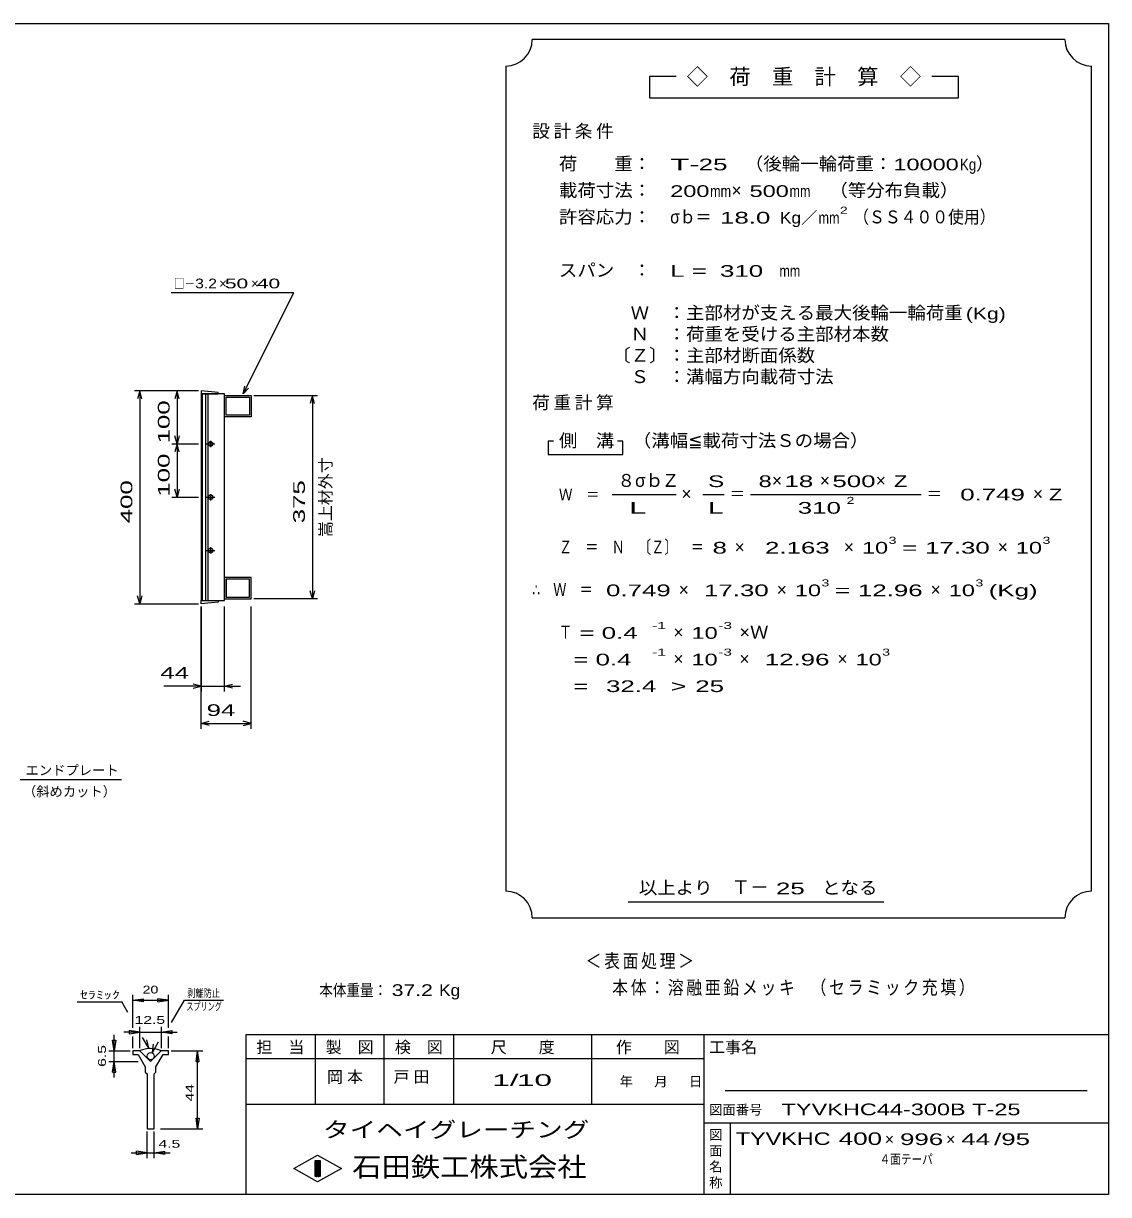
# Model space of a CAD drawing. Units: millimetres, scale not verified. Extents: x -1820 to 1736, y -1282 to 1048.
# Drawn here: x -301 to 1736, y -1152 to 1048 of the extents above; entities that cross this region are included whole.
import ezdxf
from ezdxf.enums import TextEntityAlignment as Align

# ---------------------------------------------------------------- set-up
doc = ezdxf.new("R2010")
doc.units = ezdxf.units.MM
doc.header["$LTSCALE"] = 10
for name, color, linetype, lineweight in [('CADPAC_LAYER_0000', 150, 'Continuous', 25), ('CADPAC_LAYER_0016', 3, 'Continuous', 25), ('CADPAC_LAYER_0022', 2, 'Continuous', 25), ('CADPAC_LAYER_0032', 4, 'Continuous', 25)]:
    doc.layers.add(name, color=color, linetype=linetype, lineweight=lineweight)
doc.styles.add('ベクトル', font='')
doc.styles.get('ベクトル').set_extended_font_data('ベクトル')

msp = doc.modelspace()

# ---------------------------------------------------------------- linework, layer by layer
at = {"layer": 'CADPAC_LAYER_0000'}
for p, q in [((-1724, 1048.5), (1736, 1048.5)), ((1736, 1048.5), (1736, -1151.5)), ((1736, -851.5), (116, -851.5)), ((116, -851.5), (116, -1151.5)), ((246, -851.5), (246, -981.5)), ((376, -981.5), (376, -851.5)), ((506, -851.5), (506, -981.5)), ((766, -981.5), (766, -851.5)), ((976, -851.5), (976, -1151.5)), ((976, -896.5), (116, -896.5)), ((1696, -956.5), (1016, -956.5)), ((116, -981.5), (976, -981.5)), ((976, -1016.5), (1736, -1016.5)), ((1026, -1151.5), (1026, -1016.5)), ((206, -1102.5), (251, -1077.5)), ((251, -1077.5), (296, -1102.5)), ((246, -1087.5), (256, -1087.5)), ((246, -1117.5), (246, -1087.5)), ((246, -1087.5), (248, -1087.5)), ((248, -1087.5), (248, -1117.5)), ((250, -1117.5), (250, -1087.5)), ((250, -1087.5), (252, -1087.5)), ((252, -1087.5), (252, -1117.5)), ((254, -1117.5), (254, -1087.5)), ((254, -1087.5), (256, -1087.5)), ((256, -1087.5), (256, -1117.5)), ((256, -1087.5), (256, -1117.5)), ((251, -1127.5), (206, -1102.5)), ((256, -1117.5), (246, -1117.5)), ((248, -1117.5), (250, -1117.5)), ((296, -1102.5), (251, -1127.5)), ((252, -1117.5), (254, -1117.5)), ((1736, -1151.5), (-1724, -1151.5))]:
    msp.add_line(p, q, dxfattribs=at)
at = {"layer": 'CADPAC_LAYER_0016'}
for p, q in [((64, 355.5), (32, 358.5)), ((32, 358.5), (32, 352.5)), ((32, 352.5), (64, 352.5)), ((32, 352.5), (32, -35.5)), ((76, 352.5), (32, 352.5)), ((34, 352.5), (34, -35.5)), ((41, -35.5), (41, 352.5)), ((45, 352.5), (45, -35.5)), ((64, 352.5), (64, 355.5)), ((76, -35.5), (76, 352.5)), ((76, 349.5), (126, 349.5)), ((76, 309.5), (76, 349.5)), ((79, 346.5), (123, 346.5)), ((79, 312.5), (79, 346.5)), ((123, 346.5), (123, 312.5)), ((126, 349.5), (126, 309.5)), ((126, 309.5), (76, 309.5)), ((123, 312.5), (79, 312.5)), ((50, 264.5), (50, 252.5)), ((42, 258.5), (58, 258.5)), ((52, 261.5), (48, 261.5)), ((48, 255.5), (52, 255.5)), ((42, 158.5), (58, 158.5)), ((52, 161.5), (48, 161.5)), ((48, 155.5), (52, 155.5)), ((50, 164.5), (50, 152.5)), ((42, 58.5), (58, 58.5)), ((52, 61.5), (48, 61.5)), ((48, 55.5), (52, 55.5)), ((50, 64.5), (50, 52.5)), ((126, 7.5), (76, 7.5)), ((76, 7.5), (76, -32.5)), ((123, 4.5), (79, 4.5)), ((79, 4.5), (79, -29.5)), ((123, -29.5), (123, 4.5)), ((126, -32.5), (126, 7.5)), ((32, -35.5), (64, -35.5)), ((32, -41.5), (32, -35.5)), ((32, -35.5), (76, -35.5)), ((64, -38.5), (32, -41.5)), ((64, -35.5), (64, -38.5)), ((76, -32.5), (126, -32.5)), ((79, -29.5), (123, -29.5))]:
    msp.add_line(p, q, dxfattribs=at)
for centre, radius, start, end in [((48, 258.5), 3, 90, 270), ((50, 258.5), 4, 46.6, 133.4), ((50, 258.5), 4, 226.6, 313.4), ((52, 258.5), 3, 270, 90), ((48, 158.5), 3, 90, 270), ((50, 158.5), 4, 46.6, 133.4), ((50, 158.5), 4, 226.6, 313.4), ((52, 158.5), 3, 270, 90), ((48, 58.5), 3, 90, 270), ((50, 58.5), 4, 46.6, 133.4), ((50, 58.5), 4, 226.6, 313.4), ((52, 58.5), 3, 270, 90)]:
    msp.add_arc(centre, radius, start, end, dxfattribs=at)
at = {"layer": 'CADPAC_LAYER_0022', "color": 4}
for p, q in [((1654, 1018.5), (654, 1018.5)), ((604, 968.5), (604, -581.5)), ((1704, -581.5), (1704, 968.5)), ((924, 948.5), (874, 948.5)), ((874, 948.5), (874, 908.5)), ((1454, 948.5), (1404, 948.5)), ((1454, 908.5), (1454, 948.5)), ((874, 908.5), (1454, 908.5)), ((206, 542.5), (-24, 542.5)), ((111, 352.5), (206, 542.5)), ((27, 358.5), (-93, 358.5)), ((-83, 358.5), (-87, 343.5)), ((-79, 343.5), (-83, 358.5)), ((-83, 358.5), (-83, -41.5)), ((27, 358.5), (-23, 358.5)), ((-13, 358.5), (-17, 343.5)), ((-9, 343.5), (-13, 358.5)), ((-13, 358.5), (-13, 258.5)), ((111, 352.5), (114, 367.1)), ((111, 352.5), (121, 363.5)), ((131, 349.5), (251, 349.5)), ((241, 349.5), (237, 334.5)), ((245, 334.5), (241, 349.5)), ((241, 349.5), (241, -32.5)), ((-13, 258.5), (-17, 273.5)), ((-9, 273.5), (-13, 258.5)), ((-23, 258.5), (27, 258.5)), ((-13, 258.5), (-17, 243.5)), ((-9, 243.5), (-13, 258.5)), ((-13, 258.5), (-13, 158.5)), ((694, 263.5), (684, 263.5)), ((684, 263.5), (684, 238.5)), ((824, 263.5), (814, 263.5)), ((824, 238.5), (824, 263.5)), ((684, 238.5), (824, 238.5)), ((-23, 158.5), (27, 158.5)), ((-13, 158.5), (-17, 173.5)), ((-9, 173.5), (-13, 158.5)), ((804, 163.5), (924, 163.5)), ((974, 163.5), (1014, 163.5)), ((1064, 163.5), (1384, 163.5)), ((241, -32.5), (237, -17.5)), ((245, -17.5), (241, -32.5)), ((-93, -41.5), (27, -41.5)), ((-83, -41.5), (-87, -26.5)), ((-79, -26.5), (-83, -41.5)), ((251, -32.5), (131, -32.5)), ((32, -46.5), (32, -206.5)), ((32, -276.5), (32, -46.5)), ((76, -206.5), (76, -46.5)), ((126, -276.5), (126, -46.5)), ((32, -196.5), (-38, -196.5)), ((32, -196.5), (17, -192.5)), ((17, -200.5), (32, -196.5)), ((32, -196.5), (76, -196.5)), ((76, -196.5), (91, -192.5)), ((91, -200.5), (76, -196.5)), ((76, -196.5), (106, -196.5)), ((32, -266.5), (47, -262.5)), ((126, -266.5), (111, -262.5)), ((47, -270.5), (32, -266.5)), ((32, -266.5), (126, -266.5)), ((111, -270.5), (126, -266.5)), ((-307.5, -371.9), (-117.5, -371.9)), ((834, -601.5), (1314, -601.5)), ((654, -631.5), (1654, -631.5))]:
    msp.add_line(p, q, dxfattribs=at)
for centre, start, end in [((604, 1018.5), 270, 0), ((1704, 1018.5), 180, 270), ((604, -631.5), 0, 90), ((1704, -631.5), 90, 180)]:
    msp.add_arc(centre, 50, start, end, dxfattribs=at)
at = {"layer": 'CADPAC_LAYER_0032'}
for p, q in [((-200.33, -789.5), (-117, -789.5)), ((-105.33, -809.5), (-117, -789.5)), ((-96, -838.5), (-96, -776.5)), ((-96, -786.5), (-76, -783.5)), ((-76, -789.5), (-96, -786.5)), ((-96, -786.5), (-29.33, -786.5)), ((-76, -789.5), (-76, -783.5)), ((-29.33, -786.5), (-49.33, -783.5)), ((-49.33, -789.5), (-49.33, -783.5)), ((-49.33, -789.5), (-29.33, -786.5)), ((-29.33, -838.5), (-29.33, -776.5)), ((-23.33, -828.17), (1, -786.17)), ((1, -786.17), (74.34, -786.17)), ((-131, -881.5), (-131, -851.5)), ((-82.67, -846.5), (-112.67, -846.5)), ((-82.67, -846.5), (-102.67, -843.5)), ((-102.67, -843.5), (-102.67, -849.5)), ((-102.67, -849.5), (-82.67, -846.5)), ((-96, -876.5), (-96, -854.5)), ((-82.67, -876.5), (-82.67, -836.5)), ((-82.67, -846.5), (-42.67, -846.5)), ((-66, -876.5), (-77.67, -856.5)), ((-42.67, -836.5), (-42.67, -876.5)), ((-42.67, -846.5), (-22.67, -843.5)), ((-22.67, -849.5), (-42.67, -846.5)), ((-42.67, -846.5), (-12.67, -846.5)), ((-29.33, -876.5), (-29.33, -854.5)), ((-22.67, -843.5), (-22.67, -849.5)), ((-131, -881.5), (-134, -861.5)), ((-134, -861.5), (-128, -861.5)), ((-128, -861.5), (-131, -881.5)), ((-66, -876.5), (-69.67, -860.83)), ((-59.33, -884.83), (-48, -864.83)), ((-59.33, -884.83), (-57, -868.83)), ((-141, -881.5), (-101, -881.5)), ((-141, -901.5), (-86, -901.5)), ((-134, -921.5), (-131, -901.5)), ((-131, -901.5), (-131, -881.5)), ((-128, -921.5), (-131, -901.5)), ((-131, -931.5), (-131, -901.5)), ((-96, -881.5), (-96, -888.17)), ((-82.67, -881.5), (-96, -881.5)), ((-96, -888.17), (-86, -888.17)), ((-86, -888.17), (-72.67, -911.5)), ((-62.67, -901.5), (-82.67, -881.5)), ((-42.67, -881.5), (-62.67, -901.5)), ((-52.67, -911.5), (-39.33, -888.17)), ((-29.33, -881.5), (-42.67, -881.5)), ((-39.33, -888.17), (-29.33, -888.17)), ((-29.33, -888.17), (-29.33, -881.5)), ((-24.33, -881.5), (35.67, -881.5)), ((22.67, -901.5), (25.67, -881.5)), ((22.67, -901.5), (28.67, -901.5)), ((28.67, -901.5), (25.67, -881.5)), ((25.67, -1028.17), (25.67, -881.5)), ((-134, -921.5), (-128, -921.5)), ((-72.67, -911.5), (-72.67, -921.5)), ((-72.67, -921.5), (-69.33, -924.83)), ((-56, -924.83), (-52.67, -921.5)), ((-52.67, -921.5), (-52.67, -911.5)), ((-69.33, -924.83), (-69.33, -1028.17)), ((-56, -1028.17), (-56, -924.83)), ((25.67, -1028.17), (22.67, -1008.17)), ((22.67, -1008.17), (28.67, -1008.17)), ((28.67, -1008.17), (25.67, -1028.17)), ((-69.33, -1028.17), (-56, -1028.17)), ((-69.33, -1083.17), (-69.33, -1033.17)), ((-56, -1083.17), (-56, -1033.17)), ((-44.33, -1028.17), (35.67, -1028.17)), ((-99.33, -1073.17), (-69.33, -1073.17)), ((-69.33, -1073.17), (-89.33, -1070.17)), ((-89.33, -1076.17), (-89.33, -1070.17)), ((-89.33, -1076.17), (-69.33, -1073.17)), ((-69.33, -1073.17), (-56, -1073.17)), ((-56, -1073.17), (-36, -1070.17)), ((-36, -1076.17), (-56, -1073.17)), ((-56, -1073.17), (-26, -1073.17)), ((-36, -1076.17), (-36, -1070.17))]:
    msp.add_line(p, q, dxfattribs=at)
msp.add_circle((-62.67, -891.5), 6.67, dxfattribs=at)
msp.add_arc((-63, -927.18), 50, 66, 113, dxfattribs=at)

# ---------------------------------------------------------------- texts
at = {"layer": 'CADPAC_LAYER_0000', "style": 'ベクトル'}
for s, height, p in [('担\u3000当', 21.99, (136, -874.5)), ('製\u3000図', 21.99, (266, -874.5)), ('検\u3000図', 21.99, (396, -874.5)), ('尺\u3000\u3000度', 21.99, (576, -874.5)), ('作\u3000\u3000図', 21.99, (811, -874.5)), ('工事名', 21.99, (986, -874.5)), ('年', 18.33, (818, -939)), ('月', 18.33, (883, -939)), ('日', 18.33, (948, -939)), ('図面番号', 18.33, (986, -992)), ('図', 18.33, (986, -1039)), ('面', 18.33, (986, -1069)), ('名', 18.33, (986, -1099)), ('称', 18.33, (986, -1129))]:
    msp.add_text(s, height=height, dxfattribs=at).set_placement(p, align=Align.MIDDLE_LEFT)
at = {"layer": 'CADPAC_LAYER_0000', "color": 222, "style": 'ベクトル'}
for s, height, width, p in [('タイヘイグレーチング', 29.33, 1.25, (261, -1029.5)), ('石田鉄工株式会社', 36.66, 1.1, (316, -1099.5))]:
    msp.add_text(s, height=height, dxfattribs=dict(at, width=width)).set_placement(p, align=Align.MIDDLE_LEFT)
at = {"layer": 'CADPAC_LAYER_0022', "style": 'ベクトル'}
for s, height, p in [('◇\u3000荷\u3000重\u3000計\u3000算\u3000◇', 29.33, (944, 948.5)), ('）', 24.19, (1487, 785)), ('×', 24.19, (1028, 735)), ('／', 21.99, (1159, 683.5)), ('×', 18.33, (66, 560)), ('×', 18.33, (126, 560)), ('８', 24.19, (814, 190)), ('σｂ', 24.19, (847, 190)), ('Ｚ', 24.19, (897, 190)), ('×', 24.19, (1104, 190)), ('×', 24.19, (1194, 190)), ('×', 24.19, (1299, 190)), ('×', 24.19, (934, 165)), ('×', 24.19, (1594, 165)), ('×', 24.19, (1034, 65)), ('×', 24.19, (1239, 65)), ('×', 24.19, (1528, 65)), ('×', 24.19, (929, -15)), ('×', 24.19, (1113, -15)), ('×', 24.19, (1402, -15)), ('×', 24.19, (919, -95)), ('×', 24.19, (919, -145)), ('×', 24.19, (1043, -145)), ('×', 24.19, (1227, -145)), ('エンドプレート', 18.33, (-297.5, -354.4)), ('（斜めカット）', 18.33, (-302.5, -394.4)), ('Ｔ－', 25.66, (1028, -574)), ('×', 21.99, (1316, -1047.5)), ('×', 21.99, (1431, -1047.5))]:
    msp.add_text(s, height=height, dxfattribs=at).set_placement(p, align=Align.MIDDLE_LEFT)
for s, height, width, p in [('荷\u3000\u3000重：\u3000', 24.19, 1.05, (704, 785)), ('T-', 21.99, 2, (913, 783.5)), (' 25 ', 21.99, 1.65, (953, 783.5)), ('（後輪一輪荷重：', 24.19, 1.05, (1053, 785)), ('10000', 21.99, 1.5, (1332, 783.5)), ('Kg', 21.99, 0.85, (1457, 783.5)), ('載荷寸法：\u3000', 24.19, 1.05, (704, 735)), ('\u3000（等分布負載）', 24.19, 1.05, (1177, 735)), ('200', 21.99, 1.5, (913, 733.5)), ('mm', 21.99, 0.8, (988, 733.5)), ('500', 21.99, 1.5, (1062, 733.5)), ('mm', 21.99, 0.8, (1137, 733.5)), ('2', 13.2, 1.5, (1231.5, 697.5)), ('許容応力：\u3000', 24.19, 1.05, (704, 685)), ('σｂ＝', 24.19, 0.9, (913, 685)), (' 18.0', 21.99, 1.65, (993, 683.5)), ('Kg', 21.99, 1.1, (1119, 683.5)), ('mm', 21.99, 0.8, (1191.5, 683.5)), ('（ＳＳ４００使用）', 24.19, 0.9, (1256.5, 685)), ('スパン\u3000：\u3000', 24.19, 1.05, (704, 585)), ('L = ', 21.99, 1.65, (913, 583.5)), (' 310 ', 21.99, 1.65, (993, 583.5)), ('mm', 21.99, 0.8, (1118, 583.5)), ('□－', 18.33, 0.8, (-19, 560)), ('3.2', 18.33, 1.2, (21, 560)), (' 50 ', 18.33, 1.6, (66, 560)), (' 40 ', 18.33, 1.6, (126, 560)), ('\u3000Ｗ\u3000：主部材が支える最大後輪一輪荷重', 24.19, 1.05, (804, 505)), ('(Kg)', 21.99, 1.35, (1468, 503.5)), ('\u3000Ｎ\u3000：荷重を受ける主部材本数', 24.19, 1.05, (804, 465)), ('〔Ｚ〕：主部材断面係数', 24.19, 1.05, (804, 425)), ('\u3000Ｓ\u3000：溝幅方向載荷寸法', 24.19, 1.05, (804, 385)), ('側\u3000溝', 24.19, 1.05, (704, 265)), ('\u3000（溝幅≦載荷寸法Ｓの場合）', 24.19, 1.05, (808, 265)), ('S', 21.99, 1.55, (984, 188.5)), ('8', 21.99, 1.5, (1079, 188.5)), (' 18 ', 21.99, 1.65, (1114, 188.5)), (' 500 ', 21.99, 1.65, (1204, 188.5)), ('Z', 21.99, 1.4, (1333, 188.5)), ('Ｗ\u3000＝', 21.99, 0.85, (704, 163.5)), ('＝', 24.19, 0.9, (1024, 165)), ('2', 13.2, 1.5, (1244, 152.5)), ('＝', 24.19, 0.9, (1394, 165)), (' 0.749', 21.99, 1.65, (1444, 163.5)), ('Z', 21.99, 1.4, (1624, 163.5)), ('L', 21.99, 1.8, (984, 138.5)), (' 310 ', 21.99, 1.65, (1139, 138.5)), ('Ｚ\u3000＝\u3000Ｎ\u3000〔Ｚ〕\u3000＝', 24.19, 0.75, (704, 65)), (' 8 ', 21.99, 1.65, (979, 63.5)), ('  2.163', 21.99, 1.65, (1064, 63.5)), ('10', 21.99, 1.5, (1273, 63.5)), ('3', 13.2, 1.5, (1323, 77.5)), ('=', 21.99, 1.7, (1348, 63.5)), (' 17.30', 21.99, 1.65, (1378, 63.5)), ('10', 21.99, 1.5, (1562, 63.5)), ('3', 13.2, 1.5, (1612, 77.5)), ('3', 13.2, 1.5, (1197, -2.5)), ('3', 13.2, 1.5, (1486, -2.5)), ('∴\u3000Ｗ\u3000＝', 24.19, 0.75, (654, -15)), (' 0.749', 21.99, 1.65, (779, -16.5)), (' 17.30', 21.99, 1.65, (963, -16.5)), ('10', 21.99, 1.5, (1147, -16.5)), ('=', 21.99, 1.7, (1222, -16.5)), (' 12.96', 21.99, 1.65, (1252, -16.5)), ('10', 21.99, 1.5, (1436, -16.5)), ('(Kg)', 21.99, 1.65, (1511, -16.5)), ('Ｔ', 24.19, 0.75, (704, -95)), (' = 0.4', 21.99, 1.65, (729, -96.5)), ('-1', 13.2, 1.65, (879, -82.5)), ('10', 21.99, 1.5, (953, -96.5)), ('-3', 13.2, 1.65, (1003, -82.5)), ('×Ｗ', 24.19, 1.05, (1043, -95)), ('-1', 13.2, 1.65, (879, -132.5)), ('-3', 13.2, 1.65, (1003, -132.5)), ('3', 13.2, 1.5, (1311, -132.5)), ('  = 0.4', 21.99, 1.65, (704, -146.5)), ('10', 21.99, 1.5, (953, -146.5)), (' 12.96', 21.99, 1.65, (1077, -146.5)), ('10', 21.99, 1.5, (1261, -146.5)), (' 44 ', 21.99, 1.65, (-58, -171.5)), ('  =', 21.99, 1.65, (704, -196.5)), (' 32.4', 21.99, 1.65, (779, -196.5)), ('>', 21.99, 1.7, (914, -196.5)), (' 25 ', 21.99, 1.65, (946.5, -196.5)), (' 94 ', 21.99, 1.65, (29, -241.5)), ('以上より\u3000', 24.19, 1.05, (854, -575)), (' 25 ', 21.99, 1.65, (1098, -576.5)), ('となる', 24.19, 1.05, (1198, -575)), ('本体重量：', 21.99, 0.85, (254, -767.5)), (' 37.2', 21.99, 1.35, (379, -767.5)), ('Kg', 21.99, 1.1, (479, -767.5)), ('1/', 21.99, 2, (579, -936.5)), (' 10 ', 21.99, 2, (609, -936.5)), ('TYVKHC44-300B T-25', 21.99, 1.5, (1122, -991.5)), ('TYVKHC', 23.46, 1.4, (1036, -1046.5)), (' 400 ', 23.46, 1.55, (1216, -1046.5)), (' 996 ', 21.99, 1.65, (1331, -1047.5)), (' 44 ', 21.99, 1.65, (1446, -1047.5)), ('/', 21.99, 1.65, (1521, -1047.5)), (' 95 ', 21.99, 1.65, (1521, -1047.5)), ('４面テーパ', 18.33, 0.8, (1306, -1085))]:
    msp.add_text(s, height=height, dxfattribs=dict(at, width=width)).set_placement(p, align=Align.MIDDLE_LEFT)
at = {"layer": 'CADPAC_LAYER_0022', "style": 'ベクトル', "width": 1.65}
for s, p in [(' 100 ', (-38, 246)), (' 100 ', (-38, 146)), (' 400 ', (-108, 96)), (' 375 ', (216, 96))]:
    msp.add_text(s, height=21.99, rotation=90, dxfattribs=at).set_placement(p, align=Align.MIDDLE_LEFT)
at = {"layer": 'CADPAC_LAYER_0022', "style": 'ベクトル'}
msp.add_text('嵩上材外寸', height=21.99, rotation=90, dxfattribs=at).set_placement((266, 83.5), align=Align.MIDDLE_LEFT)
at = {"layer": 'CADPAC_LAYER_0022', "attachment_point": 4, "style": 'ベクトル'}
for s, insert, char_height in [('\\T1.21;設計条件', (654, 845), 24.19), ('\\T1.21;荷重計算', (654, 335), 24.19), ('\\T1.33;\\W2;\\~L\\~', (814, 138.5), 21.99), ('\\T1.17;\\W0.85;＜表面処理＞', (754, -714), 25.66), ('\\T1.17;\\W0.85;本体：溶融亜鉛メッキ', (804, -764), 25.66), ('\\T1.17;\\W0.85;（セラミック充填）', (1176.5, -764), 25.66), ('\\T1.25;岡本\u3000', (268.5, -931.5), 21.99), ('\\T1.25;戸田\u3000', (393.5, -931.5), 21.99)]:
    msp.add_mtext(s, dxfattribs=dict(at, insert=insert, char_height=char_height))
at = {"layer": 'CADPAC_LAYER_0032', "color": 2, "style": 'ベクトル'}
for s, width, p in [('ｾﾗﾐｯｸ', 1.5, (-195.33, -776.5)), ('20', 1.35, (-77.67, -766.5)), ('剥離防止', 0.75, (6, -773.17)), ('スプリング', 0.65, (4.34, -798.17)), ('12.5', 1.5, (-92.67, -823.5)), (' 4.5 ', 1.5, (-56, -1056.17))]:
    msp.add_text(s, height=14.66, dxfattribs=dict(at, width=width)).set_placement(p, align=Align.MIDDLE_LEFT)
at = {"layer": 'CADPAC_LAYER_0032', "color": 2, "style": 'ベクトル', "width": 1.5}
for s, p in [('6.5', (-154, -911.5)), (' 44 ', (10.67, -984.83))]:
    msp.add_text(s, height=14.66, rotation=90, dxfattribs=at).set_placement(p, align=Align.MIDDLE_LEFT)

doc.saveas('drawing.dxf')
